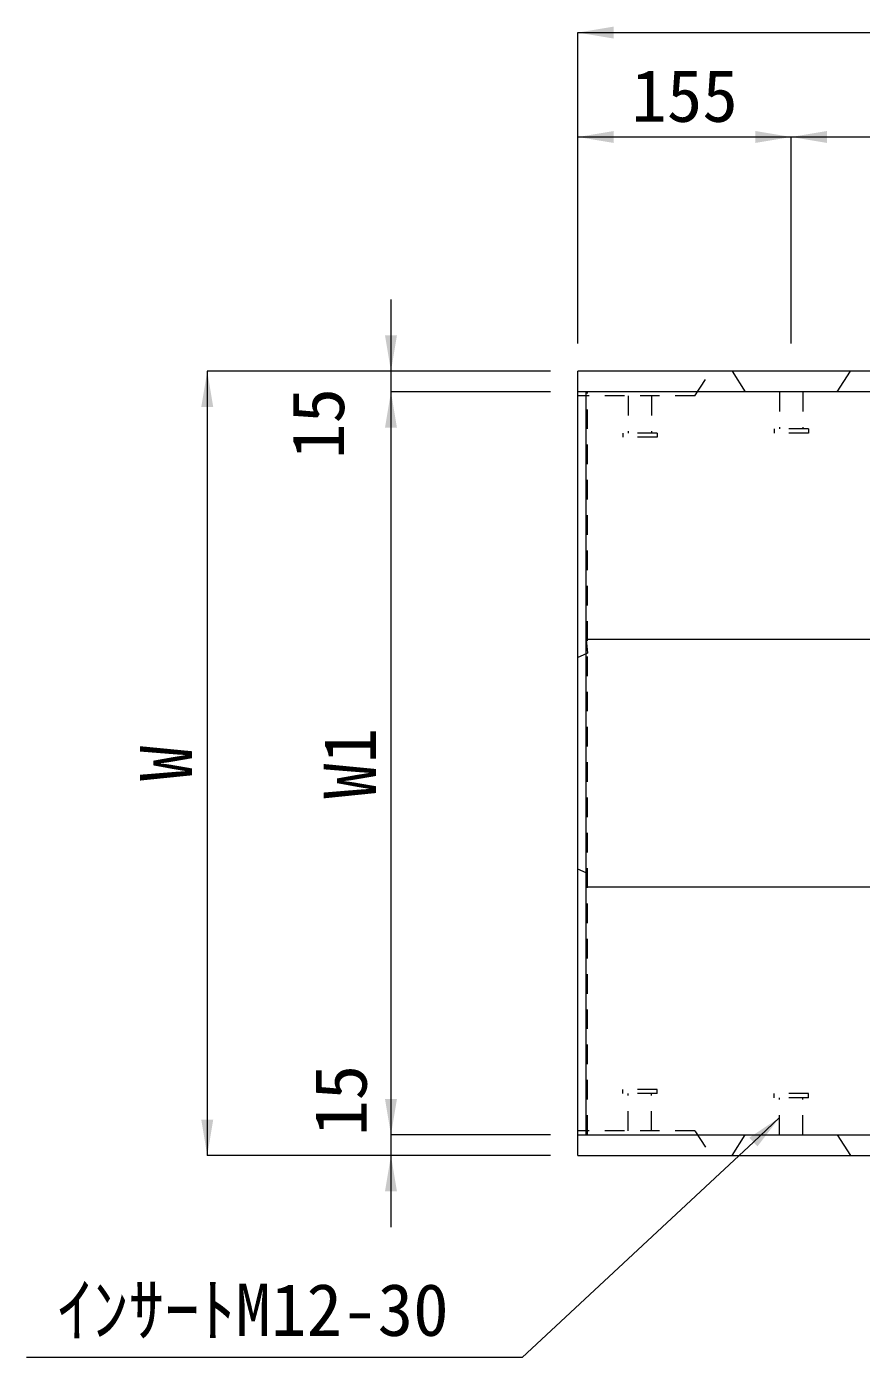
# Model space of a CAD drawing. Units: millimetres at full size. Extents: x 5964 to 125098, y -10801 to 28073.
# Drawn here: x 68773 to 69380, y 3053 to 4020 of the extents above; entities that cross this region are included whole.
import ezdxf
from ezdxf.enums import TextEntityAlignment as Align

# ---------------------------------------------------------------- set-up
doc = ezdxf.new("R2010")
doc.units = ezdxf.units.MM
doc.header["$LTSCALE"] = 19
doc.linetypes.add('USER1', pattern=[1.35, 0.75, -0.6])
for name, color, linetype, lineweight in [('0_2', 7, 'Continuous', 20), ('インサート', 3, 'USER1', 9), ('寸法線', 7, 'Continuous', 9), ('本体', 2, 'Continuous', 9)]:
    doc.layers.add(name, color=color, linetype=linetype, lineweight=lineweight)
doc.styles.add('ＭＳ ゴシック', font='')
doc.styles.get('ＭＳ ゴシック').set_extended_font_data('MS Gothic')

# ---------------------------------------------------------------- blocks, each defined once
blk = doc.blocks.new('filled_arrow')
at = {"color": 0, "linetype": 'Continuous', "lineweight": -2}
blk.add_solid([(7.5, 1.25), (0, 0), (7.5, -1.25)], dxfattribs=at)

msp = doc.modelspace()

# ---------------------------------------------------------------- linework, layer by layer
at = {"layer": 'インサート'}
for p, q in [((69320.67, 3754.96), (69320.67, 3727.96)), ((69320.67, 3754.96), (69320.67, 3727.96)), ((69337.67, 3754.96), (69337.67, 3727.96)), ((69337.67, 3754.96), (69337.67, 3727.96)), ((69210.67, 3751.96), (69210.67, 3724.96)), ((69227.67, 3751.96), (69227.67, 3724.96)), ((69206.67, 3724.96), (69206.67, 3721.96)), ((69231.67, 3724.96), (69206.67, 3724.96)), ((69231.67, 3724.96), (69231.67, 3721.96)), ((69341.67, 3727.96), (69316.67, 3727.96)), ((69316.67, 3727.96), (69316.67, 3724.96)), ((69316.67, 3727.96), (69316.67, 3724.96)), ((69341.67, 3727.96), (69316.67, 3727.96)), ((69341.67, 3724.96), (69316.67, 3724.96)), ((69341.67, 3724.96), (69316.67, 3724.96)), ((69341.67, 3727.96), (69341.67, 3724.96)), ((69341.67, 3727.96), (69341.67, 3724.96)), ((69231.67, 3721.96), (69206.67, 3721.96)), ((69231.67, 3247.96), (69206.67, 3247.96)), ((69206.67, 3244.96), (69206.67, 3247.96)), ((69231.67, 3244.96), (69206.67, 3244.96)), ((69210.67, 3217.96), (69210.67, 3244.96)), ((69227.67, 3217.96), (69227.67, 3244.96)), ((69231.67, 3244.96), (69231.67, 3247.96)), ((69341.67, 3244.96), (69316.67, 3244.96)), ((69316.67, 3241.96), (69316.67, 3244.96)), ((69341.67, 3244.96), (69316.67, 3244.96)), ((69316.67, 3241.96), (69316.67, 3244.96)), ((69341.67, 3241.96), (69316.67, 3241.96)), ((69341.67, 3241.96), (69316.67, 3241.96)), ((69320.67, 3214.96), (69320.67, 3241.96)), ((69320.67, 3214.96), (69320.67, 3241.96)), ((69337.67, 3214.96), (69337.67, 3241.96)), ((69337.67, 3214.96), (69337.67, 3241.96)), ((69341.67, 3241.96), (69341.67, 3244.96)), ((69341.67, 3241.96), (69341.67, 3244.96))]:
    msp.add_line(p, q, dxfattribs=at)
at = {"layer": '寸法線'}
for p, q in [((69174.17, 4016.01), (70172.17, 4016.01)), ((69174.17, 3789.96), (69174.17, 4016.01)), ((69174.17, 3940.14), (69329.17, 3940.14)), ((69174.17, 3789.96), (69174.17, 3940.14)), ((69329.17, 3789.96), (69329.17, 3940.14)), ((69329.17, 3940.14), (70017.17, 3940.14)), ((69329.17, 3789.96), (69329.17, 3940.14)), ((69038.24, 3821.96), (69038.24, 3702.96)), ((68904.68, 3769.96), (68904.68, 3199.96)), ((69154.17, 3769.96), (68904.68, 3769.96)), ((69154.17, 3769.96), (69038.24, 3769.96)), ((69038.24, 3754.96), (69038.24, 3214.96)), ((69154.17, 3754.96), (69038.24, 3754.96)), ((69154.17, 3754.96), (69038.24, 3754.96)), ((69038.24, 3266.96), (69038.24, 3147.96)), ((69154.17, 3214.96), (69038.24, 3214.96)), ((69154.17, 3214.96), (69038.24, 3214.96)), ((69154.17, 3199.96), (68904.68, 3199.96)), ((69154.17, 3199.96), (69038.24, 3199.96))]:
    msp.add_line(p, q, dxfattribs=at)
msp.add_lwpolyline([(69320.67, 3227.48), (69301.65, 3209.75), (69133.71, 3053.24), (68773.38, 3053.24)], dxfattribs=at)
at = {"layer": '本体'}
for p, q in [((69174.17, 3754.96), (69174.17, 3769.96)), ((70172.17, 3769.96), (69174.17, 3769.96)), ((69286.17, 3769.96), (69295.67, 3754.96)), ((69362.67, 3754.96), (69372.17, 3769.96)), ((70166.17, 3574.96), (69180.17, 3574.96)), ((69180.17, 3564.53), (69174.17, 3561.96)), ((69180.17, 3405.39), (69174.17, 3407.96)), ((70166.17, 3394.96), (69180.17, 3394.96)), ((69286.17, 3199.96), (69295.67, 3214.96)), ((69362.67, 3214.96), (69372.17, 3199.96)), ((69174.17, 3199.96), (70172.17, 3199.96))]:
    msp.add_line(p, q, dxfattribs=at)
at = {"layer": '本体', "linetype": 'USER1'}
for p, q in [((69259.17, 3751.96), (69270.52, 3769.96)), ((69259.17, 3751.96), (69174.17, 3751.96)), ((69259.17, 3217.96), (69174.17, 3217.96)), ((69259.17, 3217.96), (69270.52, 3199.96))]:
    msp.add_line(p, q, dxfattribs=at)
at = {"layer": '本体', "lineweight": 20}
for p, q in [((70172.17, 3754.96), (69174.17, 3754.96)), ((69174.17, 3214.96), (69174.17, 3754.96)), ((69174.17, 3214.96), (70172.17, 3214.96)), ((69174.17, 3199.96), (69174.17, 3214.96))]:
    msp.add_line(p, q, dxfattribs=at)
at = {"layer": '本体', "lineweight": 5}
msp.add_line((69180.17, 3214.96), (69180.17, 3754.96), dxfattribs=at)
at = {"layer": '本体', "color": 4, "linetype": 'USER1', "lineweight": 5}
for p, q in [((69181.17, 3214.96), (69181.17, 3754.96)), ((69180.17, 3574.96), (69181.17, 3564.96)), ((69181.17, 3564.96), (69180.17, 3564.53)), ((69181.17, 3404.96), (69180.17, 3405.39)), ((69180.17, 3394.96), (69181.17, 3404.96))]:
    msp.add_line(p, q, dxfattribs=at)

# ---------------------------------------------------------------- block references
at = {"layer": '寸法線', "xscale": 3.47, "yscale": 3.47}
for p in [(69174.17, 4016.01), (69174.17, 3940.14), (69329.17, 3940.14)]:
    msp.add_blockref('filled_arrow', p, dxfattribs=at)
for p, rotation in [((69329.17, 3940.14), 180), ((69038.24, 3769.96), 90), ((68904.68, 3769.96), 270), ((69038.24, 3754.96), 270), ((69038.24, 3754.96), 270), ((69038.24, 3214.96), 90), ((69038.24, 3214.96), 90), ((69320.67, 3227.48), 223), ((68904.68, 3199.96), 90), ((69038.24, 3199.96), 270)]:
    msp.add_blockref('filled_arrow', p, dxfattribs=dict(at, rotation=rotation))

# ---------------------------------------------------------------- texts
at = {"layer": '0_2', "style": 'ＭＳ ゴシック'}
msp.add_text('ｲﾝｻｰﾄM12-30', height=37.98, dxfattribs=at).set_placement((68937.93, 3087.85), align=Align.MIDDLE_CENTER)
at = {"layer": '寸法線', "style": 'ＭＳ ゴシック'}
msp.add_text('155', height=37.98, dxfattribs=at).set_placement((69251.67, 3970.14), align=Align.MIDDLE_CENTER)
for s, p in [('15', (68985.19, 3731.96)), ('W1', (69008.24, 3484.96)), ('W', (68874.68, 3484.96)), ('15', (69001.59, 3240.04))]:
    msp.add_text(s, height=37.98, rotation=90, dxfattribs=at).set_placement(p, align=Align.MIDDLE_CENTER)

doc.saveas('drawing.dxf')
